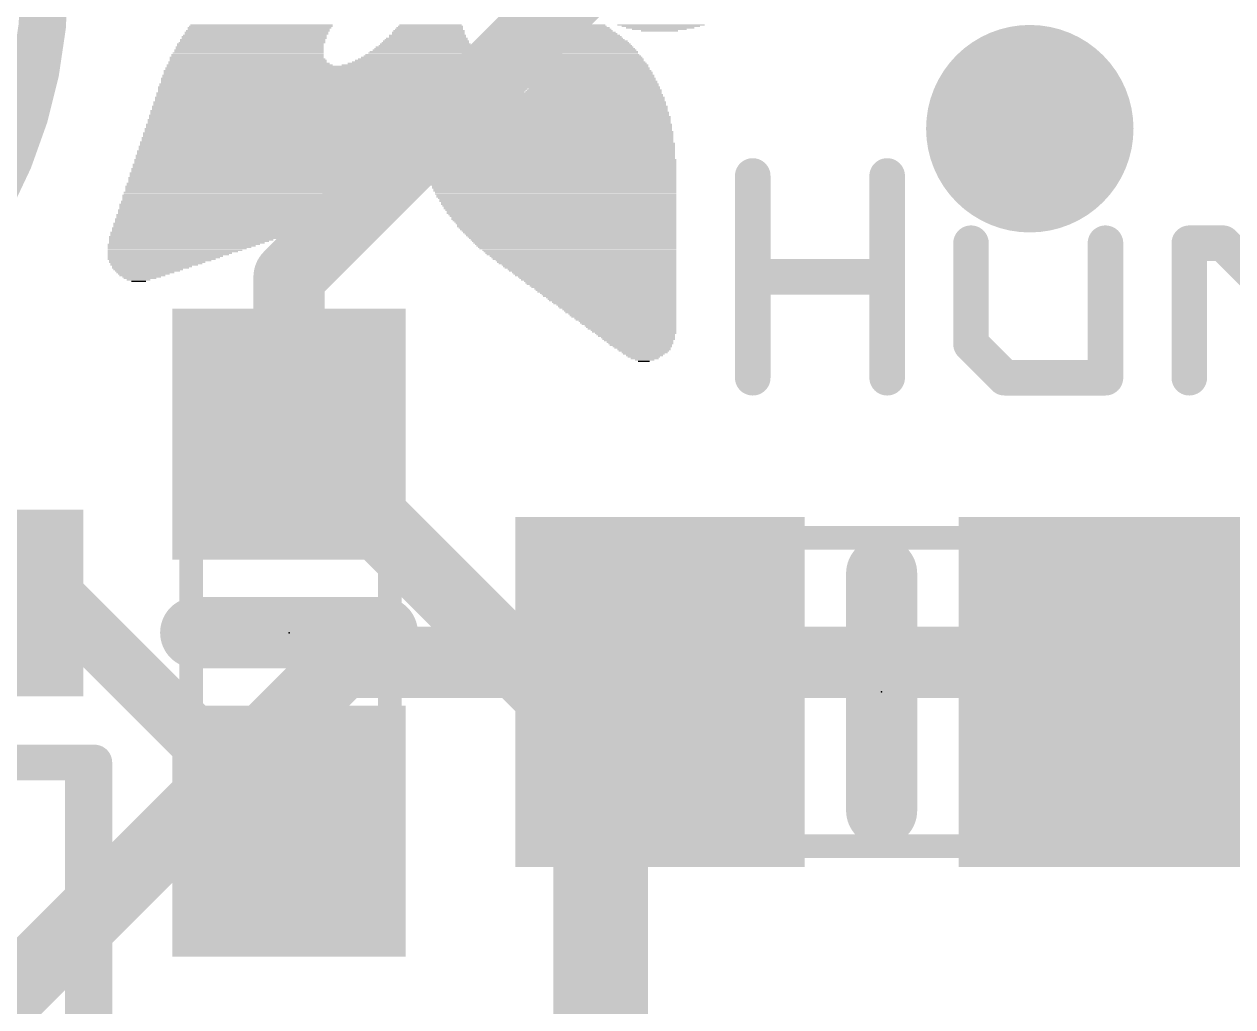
# Model space of a CAD drawing. Extents: x -0.1 to 25.5, y -0.1 to 17.9.
# Drawn here: x 4.45 to 9.63, y 10.84 to 15.05 of the extents above; entities that cross this region are included whole.
import ezdxf

# ---------------------------------------------------------------- set-up
doc = ezdxf.new("R2010")
doc.units = 0
for name, color, linetype in [('1', 12, 'CONTINUOUS'), ('16', 5, 'CONTINUOUS'), ('18', 110, 'CONTINUOUS'), ('21', 40, 'CONTINUOUS'), ('23', 40, 'CONTINUOUS'), ('51', 253, 'CONTINUOUS')]:
    doc.layers.add(name, color=color, linetype=linetype)

# ---------------------------------------------------------------- blocks, each defined once
blk = doc.blocks.new('RECT')
blk.add_solid([(-0.5, -0.5), (0.5, -0.5), (-0.5, 0.5), (0.5, 0.5)])
blk = doc.blocks.new('ROUNDV')
at = {"const_width": 0.5}
blk.add_lwpolyline([(0, -0.25, 1), (0, 0.25, 1), (0, -0.25)], format="xyb", dxfattribs=at)

msp = doc.modelspace()

# ---------------------------------------------------------------- linework, layer by layer
at = {"layer": '1'}
for points, const_width in [([(5.588, 13.97), (7.112, 15.494)], 0.3048), ([(5.588, 13.296), (5.588, 13.97)], 0.3048), ([(5.588, 13.296), (6.692, 12.192)], 0.3048), ([(4.306, 12.573), (4.611, 12.573)], 0.254), ([(4.611, 12.573), (5.588, 11.596)], 0.254), ([(6.924, 11.938), (7.178, 12.192)], 0.4064), ([(6.692, 12.192), (7.178, 12.192)], 0.3048), ([(6.924, 10.1901), (6.924, 11.938)], 0.4064)]:
    msp.add_lwpolyline(points, dxfattribs=dict(at, const_width=const_width))
for points, const_width in [([(5.6642, 13.97, 1), (5.5118, 13.97)], 0.1524), ([(5.5341, 14.0239, 1), (5.6419, 13.9161)], 0.1524), ([(5.6419, 13.3499, 1), (5.5341, 13.2421)], 0.1524), ([(5.5118, 13.296, 1), (5.6642, 13.296)], 0.1524), ([(4.6559, 12.6179, 1), (4.5661, 12.5281)], 0.127), ([(4.611, 12.5095, 1), (4.611, 12.6365)], 0.127), ([(7.2498, 12.1202, 1), (7.1062, 12.2638)], 0.2032), ([(6.692, 12.2682, 1), (6.692, 12.1158)], 0.1524), ([(7.178, 12.1158, 1), (7.178, 12.2682)], 0.1524), ([(6.6381, 12.1381, 1), (6.7459, 12.2459)], 0.1524), ([(7.0256, 11.938, 1), (6.8224, 11.938)], 0.2032), ([(6.8522, 12.0098, 1), (6.9958, 11.8662)], 0.2032), ([(5.5431, 11.5511, 1), (5.6329, 11.6409)], 0.127)]:
    msp.add_lwpolyline(points, format="xyb", dxfattribs=dict(at, const_width=const_width))
at = {"layer": '16', "const_width": 0.3048}
for points in [[(3.302, 9.8044), (5.8166, 12.319)], [(5.8166, 12.319), (19.812, 12.319)]]:
    msp.add_lwpolyline(points, dxfattribs=at)
at = {"layer": '16', "const_width": 0.1524}
for points in [[(5.8166, 12.3952, 1), (5.8166, 12.2428)], [(5.8705, 12.2651, 1), (5.7627, 12.3729)]]:
    msp.add_lwpolyline(points, format="xyb", dxfattribs=at)
at = {"layer": '21'}
for points, const_width in [([(2.54, 13.24, 1), (2.54, 17.24, 1), (2.54, 13.24)], 0.2032), ([(7.6136, 14.4025, 1), (7.5374, 14.4025)], 0.0762), ([(8.1898, 14.4025, 1), (8.1136, 14.4025)], 0.0762), ([(8.5491, 14.1144, 1), (8.4729, 14.1144)], 0.0762), ([(9.1254, 14.1144, 1), (9.0492, 14.1144)], 0.0762), ([(9.4847, 14.1144, 1), (9.4085, 14.1144)], 0.0762), ([(9.4466, 14.1525, 1), (9.4466, 14.0763)], 0.0762), ([(9.6176, 14.1414, 1), (9.5637, 14.0875)], 0.0762), ([(9.5906, 14.0763, 1), (9.5906, 14.1525)], 0.0762), ([(7.5755, 14.0085, 1), (7.5755, 13.9323)], 0.0762), ([(8.1517, 13.9323, 1), (8.1517, 14.0085)], 0.0762), ([(8.538, 13.7092, 1), (8.4841, 13.6553)], 0.0762), ([(8.4729, 13.6823, 1), (8.5491, 13.6823)], 0.0762), ([(7.5374, 13.5382, 1), (7.6136, 13.5382)], 0.0762), ([(8.1136, 13.5382, 1), (8.1898, 13.5382)], 0.0762), ([(8.6551, 13.5763, 1), (8.6551, 13.5001)], 0.0762), ([(8.6282, 13.5113, 1), (8.682, 13.5651)], 0.0762), ([(9.0492, 13.5382, 1), (9.1254, 13.5382)], 0.0762), ([(9.0873, 13.5001, 1), (9.0873, 13.5763)], 0.0762), ([(9.4085, 13.5382, 1), (9.4847, 13.5382)], 0.0762), ([(8.2042, 12.7, 1), (8.0518, 12.7)], 0.1524), ([(5.188, 12.5222, 1), (5.188, 12.3698)], 0.1524), ([(5.988, 12.3698, 1), (5.988, 12.5222)], 0.1524), ([(4.7921, 11.89, 1), (4.7159, 11.89)], 0.0762), ([(4.754, 11.8519, 1), (4.754, 11.9281)], 0.0762), ([(8.0518, 11.684, 1), (8.2042, 11.684)], 0.1524)]:
    msp.add_lwpolyline(points, format="xyb", dxfattribs=dict(at, const_width=const_width))
for points, const_width in [([(7.5755, 13.5382), (7.5755, 14.4025)], 0.1524), ([(8.1517, 14.4025), (8.1517, 13.5382)], 0.1524), ([(8.511, 14.1144), (8.511, 13.6823)], 0.1524), ([(9.0873, 13.5382), (9.0873, 14.1144)], 0.1524), ([(9.4466, 13.5382), (9.4466, 14.1144)], 0.1524), ([(9.4466, 14.1144), (9.5906, 14.1144)], 0.1524), ([(9.5906, 14.1144), (9.7347, 13.9704)], 0.1524), ([(7.5755, 13.9704), (8.1517, 13.9704)], 0.1524), ([(8.511, 13.6823), (8.6551, 13.5382)], 0.1524), ([(8.6551, 13.5382), (9.0873, 13.5382)], 0.1524), ([(8.128, 12.7), (8.128, 11.684)], 0.3048), ([(5.988, 12.446), (5.188, 12.446)], 0.3048), ([(2.154, 11.89), (4.754, 11.89)], 0.1524), ([(4.754, 11.89), (4.754, 10.79)], 0.1524)]:
    msp.add_lwpolyline(points, dxfattribs=dict(at, const_width=const_width))
at = {"layer": '23'}
for p in [(5.588, 12.446), (8.128, 12.192)]:
    msp.add_point(p, dxfattribs=at)
at = {"layer": '51'}
for points, const_width in [([(7.747, 12.852), (8.509, 12.852)], 0.1016), ([(5.169, 12.802), (5.169, 12.09)], 0.1016), ([(6.02, 12.802), (6.02, 12.09)], 0.1016), ([(0.454, 11.89), (4.704, 11.89)], 0.1524), ([(4.704, 11.89), (4.704, 5.79)], 0.1524), ([(7.772, 11.532), (8.509, 11.532)], 0.1016)]:
    msp.add_lwpolyline(points, dxfattribs=dict(at, const_width=const_width))
for points, const_width in [([(7.747, 12.8774, 1), (7.747, 12.8266)], 0.0508), ([(8.509, 12.8266, 1), (8.509, 12.8774)], 0.0508), ([(5.1944, 12.802, 1), (5.1436, 12.802)], 0.0508), ([(6.0454, 12.802, 1), (5.9946, 12.802)], 0.0508), ([(5.1436, 12.09, 1), (5.1944, 12.09)], 0.0508), ([(5.9946, 12.09, 1), (6.0454, 12.09)], 0.0508), ([(4.7421, 11.89, 1), (4.6659, 11.89)], 0.0762), ([(4.704, 11.8519, 1), (4.704, 11.9281)], 0.0762), ([(7.772, 11.5574, 1), (7.772, 11.5066)], 0.0508), ([(8.509, 11.5066, 1), (8.509, 11.5574)], 0.0508)]:
    msp.add_lwpolyline(points, format="xyb", dxfattribs=dict(at, const_width=const_width))

# ---------------------------------------------------------------- block references
at = {"layer": '1', "xscale": 1.075, "rotation": 270}
for p in [(5.588, 13.296), (5.588, 11.596)]:
    msp.add_blockref('RECT', p, dxfattribs=at)
at = {"layer": '1', "xscale": 0.8, "yscale": 0.8, "rotation": 90}
msp.add_blockref('RECT', (4.306, 12.573), dxfattribs=at)
at = {"layer": '1', "xscale": 1.24, "yscale": 1.5}
for p in [(7.178, 12.192), (9.078, 12.192)]:
    msp.add_blockref('RECT', p, dxfattribs=at)
at = {"layer": '18', "xscale": 0.889, "yscale": 0.889}
msp.add_blockref('ROUNDV', (8.763, 14.605), dxfattribs=at)
msp.add_blockref('ROUNDV', (8.763, 14.605), dxfattribs=at)
at = {"layer": '21'}
for p, xscale, yscale in [((5.4546, 15.0241), 0.6159, 0.0064), ((5.461, 15.0368), 0.616, 0.0064), ((5.4578, 15.0305), 0.6096, 0.0063), ((5.4674, 15.0432), 0.6159, 0.0063), ((5.4705, 15.0495), 0.6096, 0.0064), ((6.1881, 15.0241), 0.3048, 0.0064), ((6.1881, 15.0305), 0.2921, 0.0063), ((6.1913, 15.0368), 0.2857, 0.0064), ((6.1944, 15.0432), 0.2794, 0.0063), ((6.1945, 15.0495), 0.2667, 0.0064), ((6.7564, 15.0495), 0.3746, 0.0064), ((6.7596, 15.0432), 0.381, 0.0063), ((6.7691, 15.0368), 0.3874, 0.0064), ((6.7723, 15.0305), 0.3937, 0.0063), ((6.7787, 15.0241), 0.3937, 0.0064), ((7.1819, 15.0495), 0.3747, 0.0064), ((7.1819, 15.0432), 0.3365, 0.0063), ((7.1787, 15.0368), 0.2921, 0.0064), ((7.1755, 15.0305), 0.235, 0.0063), ((7.1755, 15.0241), 0.1588, 0.0064), ((5.4293, 14.9733), 0.6287, 0.0064), ((5.4325, 14.986), 0.6223, 0.0064), ((5.4325, 14.9797), 0.6223, 0.0063), ((5.4388, 14.9987), 0.6223, 0.0064), ((5.4388, 14.9924), 0.6223, 0.0063), ((5.442, 15.0051), 0.6159, 0.0063), ((5.4483, 15.0178), 0.616, 0.0063), ((5.4483, 15.0114), 0.616, 0.0064), ((6.1722, 14.9733), 0.3746, 0.0064), ((6.1753, 14.9797), 0.3683, 0.0063), ((6.1754, 14.986), 0.3556, 0.0064), ((6.1786, 14.9924), 0.3493, 0.0063), ((6.1817, 15.0051), 0.3302, 0.0063), ((6.1817, 14.9987), 0.3302, 0.0064), ((6.1849, 15.0178), 0.3112, 0.0063), ((6.1849, 15.0114), 0.3112, 0.0064), ((6.785, 15.0178), 0.4064, 0.0063), ((6.7976, 15.0051), 0.4191, 0.0063), ((6.7913, 15.0114), 0.4064, 0.0064), ((6.8041, 14.9987), 0.4191, 0.0064), ((6.8072, 14.9924), 0.4254, 0.0063), ((6.8104, 14.986), 0.4318, 0.0064), ((6.8199, 14.9797), 0.4382, 0.0063), ((6.8231, 14.9733), 0.4445, 0.0064), ((5.4102, 14.9225), 0.654, 0.0064), ((5.4102, 14.9162), 0.654, 0.0063), ((5.4134, 14.9289), 0.6477, 0.0063), ((5.4165, 14.9416), 0.6413, 0.0063), ((5.4165, 14.9352), 0.6413, 0.0064), ((5.4197, 14.9543), 0.635, 0.0063), ((5.4197, 14.9479), 0.635, 0.0064), ((5.4229, 14.967), 0.6286, 0.0063), ((5.4229, 14.9606), 0.6286, 0.0064), ((6.15, 14.9162), 0.4826, 0.0063), ((6.15, 14.9225), 0.4699, 0.0064), ((6.1563, 14.9289), 0.4572, 0.0063), ((6.1564, 14.9352), 0.4445, 0.0064), ((6.1627, 14.9416), 0.4318, 0.0063), ((6.1627, 14.9479), 0.4191, 0.0064), ((6.1659, 14.9543), 0.4127, 0.0063), ((6.1691, 14.9606), 0.3937, 0.0064), ((6.1722, 14.967), 0.3874, 0.0063), ((6.8262, 14.967), 0.4509, 0.0063), ((6.8326, 14.9606), 0.4508, 0.0064), ((6.8358, 14.9543), 0.4572, 0.0063), ((6.839, 14.9479), 0.4635, 0.0064), ((6.8453, 14.9416), 0.4636, 0.0063), ((6.8485, 14.9352), 0.4699, 0.0064), ((6.8485, 14.9289), 0.4699, 0.0063), ((6.8517, 14.9225), 0.4763, 0.0064), ((6.858, 14.9162), 0.4762, 0.0063), ((5.7404, 14.8654), 1.3652, 0.0063), ((5.4197, 14.878), 0.7112, 0.0063), ((5.7404, 14.8717), 1.3526, 0.0064), ((5.4102, 14.8908), 0.6794, 0.0063), ((5.4165, 14.8844), 0.6921, 0.0064), ((5.407, 14.9098), 0.6604, 0.0064), ((5.4102, 14.9035), 0.6668, 0.0063), ((5.4134, 14.8971), 0.6731, 0.0064), ((6.1151, 14.878), 0.6033, 0.0063), ((6.1246, 14.8844), 0.5715, 0.0064), ((6.131, 14.8908), 0.5461, 0.0063), ((6.1373, 14.8971), 0.5334, 0.0064), ((6.1405, 14.9035), 0.5143, 0.0063), ((6.1437, 14.9098), 0.4953, 0.0064), ((6.8612, 14.9098), 0.4826, 0.0064), ((6.8643, 14.9035), 0.4889, 0.0063), ((6.8643, 14.8971), 0.4889, 0.0064), ((6.8676, 14.8908), 0.4953, 0.0063), ((6.8739, 14.8844), 0.4953, 0.0064), ((6.8802, 14.8654), 0.508, 0.0063), ((6.8771, 14.878), 0.5017, 0.0063), ((6.8771, 14.8717), 0.5017, 0.0064), ((5.7499, 14.8209), 1.4224, 0.0064), ((5.7531, 14.8146), 1.4288, 0.0063), ((5.75, 14.8273), 1.4097, 0.0063), ((5.7468, 14.8336), 1.4033, 0.0064), ((5.7435, 14.8527), 1.3843, 0.0063), ((5.7435, 14.8463), 1.3843, 0.0064), ((5.7468, 14.8399), 1.3907, 0.0063), ((5.7436, 14.859), 1.3716, 0.0064), ((6.8802, 14.859), 0.508, 0.0064), ((6.8834, 14.8527), 0.5144, 0.0063), ((6.8866, 14.8463), 0.5207, 0.0064), ((6.8866, 14.8399), 0.5207, 0.0063), ((6.8898, 14.8336), 0.5271, 0.0064), ((6.8898, 14.8273), 0.5271, 0.0063), ((6.8929, 14.8209), 0.5334, 0.0064), ((6.8929, 14.8146), 0.5334, 0.0063), ((5.7721, 14.7701), 1.4923, 0.0064), ((5.7626, 14.7828), 1.4732, 0.0064), ((5.769, 14.7765), 1.4859, 0.0063), ((5.7785, 14.7637), 1.505, 0.0063), ((5.7595, 14.7955), 1.4541, 0.0064), ((5.7627, 14.7892), 1.4605, 0.0063), ((5.7563, 14.8082), 1.4351, 0.0064), ((5.7595, 14.8018), 1.4415, 0.0063), ((6.8929, 14.7637), 0.5842, 0.0063), ((6.8961, 14.7701), 0.5778, 0.0064), ((6.8961, 14.7828), 0.5652, 0.0064), ((6.8961, 14.7765), 0.5652, 0.0063), ((6.8929, 14.8018), 0.5461, 0.0063), ((6.8961, 14.7955), 0.5524, 0.0064), ((6.8961, 14.7892), 0.5524, 0.0063), ((6.8961, 14.8082), 0.5398, 0.0064), ((6.1056, 14.7193), 2.1971, 0.0064), ((6.1056, 14.713), 2.1971, 0.0063), ((6.1055, 14.7384), 2.1844, 0.0063), ((6.1055, 14.732), 2.1844, 0.0064), ((6.1055, 14.7256), 2.1844, 0.0063), ((5.7849, 14.7574), 1.5303, 0.0064), ((6.1056, 14.7511), 2.1717, 0.0063), ((6.1056, 14.7447), 2.1717, 0.0064), ((6.8866, 14.7574), 0.5969, 0.0064), ((5.5626, 14.6622), 1.1494, 0.0063), ((5.569, 14.6812), 1.1493, 0.0064), ((5.569, 14.6749), 1.1493, 0.0063), ((5.5658, 14.6685), 1.143, 0.0064), ((5.5753, 14.7003), 1.1494, 0.0063), ((5.5753, 14.6939), 1.1494, 0.0064), ((5.5721, 14.6875), 1.143, 0.0063), ((6.1056, 14.7066), 2.1971, 0.0064), ((6.6833, 14.7003), 1.0541, 0.0063), ((6.6833, 14.6939), 1.0541, 0.0064), ((6.6833, 14.6875), 1.0541, 0.0063), ((6.6833, 14.6812), 1.0541, 0.0064), ((6.6866, 14.6749), 1.0605, 0.0063), ((6.6866, 14.6685), 1.0605, 0.0064), ((6.6866, 14.6622), 1.0605, 0.0063), ((5.5468, 14.605), 1.1557, 0.0064), ((5.5499, 14.6241), 1.1494, 0.0063), ((5.5499, 14.6177), 1.1494, 0.0064), ((5.5499, 14.6113), 1.1494, 0.0063), ((5.5563, 14.6431), 1.1493, 0.0064), ((5.5563, 14.6368), 1.1493, 0.0063), ((5.5563, 14.6304), 1.1493, 0.0064), ((5.5626, 14.6558), 1.1494, 0.0064), ((5.5626, 14.6494), 1.1494, 0.0063), ((6.6866, 14.6368), 1.0731, 0.0063), ((6.6866, 14.6304), 1.0731, 0.0064), ((6.6898, 14.6241), 1.0795, 0.0063), ((6.6898, 14.6177), 1.0795, 0.0064), ((6.6898, 14.6113), 1.0795, 0.0063), ((6.6898, 14.605), 1.0795, 0.0064), ((6.6897, 14.6558), 1.0668, 0.0064), ((6.6897, 14.6494), 1.0668, 0.0063), ((6.6897, 14.6431), 1.0668, 0.0064), ((5.5341, 14.5669), 1.1557, 0.0064), ((5.5309, 14.5606), 1.1493, 0.0063), ((5.5309, 14.5542), 1.1493, 0.0064), ((5.5372, 14.5796), 1.1494, 0.0064), ((5.5372, 14.5732), 1.1494, 0.0063), ((5.5404, 14.586), 1.1557, 0.0063), ((5.5436, 14.5987), 1.1493, 0.0063), ((5.5436, 14.5923), 1.1493, 0.0064), ((6.6929, 14.5923), 1.0858, 0.0064), ((6.6929, 14.586), 1.0858, 0.0063), ((6.6929, 14.5796), 1.0858, 0.0064), ((6.6929, 14.5732), 1.0858, 0.0063), ((6.6929, 14.5669), 1.0858, 0.0064), ((6.6929, 14.5606), 1.0858, 0.0063), ((6.6929, 14.5542), 1.0858, 0.0064), ((6.6898, 14.5987), 1.0795, 0.0063), ((5.5118, 14.5098), 1.1494, 0.0063), ((5.5086, 14.5034), 1.143, 0.0064), ((5.515, 14.5161), 1.143, 0.0064), ((5.5182, 14.5288), 1.1493, 0.0064), ((5.5182, 14.5225), 1.1493, 0.0063), ((5.5245, 14.5479), 1.1494, 0.0063), ((5.5245, 14.5415), 1.1494, 0.0064), ((5.5245, 14.5352), 1.1494, 0.0063), ((6.6929, 14.5479), 1.0858, 0.0063), ((6.6993, 14.5415), 1.0859, 0.0064), ((6.6993, 14.5352), 1.0859, 0.0063), ((6.6993, 14.5288), 1.0859, 0.0064), ((6.6993, 14.5225), 1.0859, 0.0063), ((6.6993, 14.5161), 1.0859, 0.0064), ((6.6993, 14.5098), 1.0859, 0.0063), ((6.6993, 14.5034), 1.0859, 0.0064), ((5.4832, 14.4526), 1.1303, 0.0064), ((5.4928, 14.4717), 1.1367, 0.0063), ((5.4928, 14.4653), 1.1367, 0.0064), ((5.4896, 14.459), 1.1303, 0.0063), ((5.5023, 14.4907), 1.143, 0.0064), ((5.4991, 14.4844), 1.1366, 0.0063), ((5.4991, 14.478), 1.1366, 0.0064), ((5.5086, 14.4971), 1.143, 0.0063), ((6.6993, 14.4971), 1.0859, 0.0063), ((6.6993, 14.4907), 1.0859, 0.0064), ((6.7025, 14.4844), 1.0795, 0.0063), ((6.7025, 14.478), 1.0795, 0.0064), ((6.7056, 14.4717), 1.0858, 0.0063), ((6.7056, 14.4653), 1.0858, 0.0064), ((6.7088, 14.459), 1.0795, 0.0063), ((6.7088, 14.4526), 1.0795, 0.0064), ((5.4642, 14.4145), 1.1176, 0.0064), ((5.461, 14.4082), 1.1112, 0.0063), ((5.4579, 14.4018), 1.1049, 0.0064), ((5.4737, 14.4336), 1.124, 0.0063), ((5.4705, 14.4272), 1.1176, 0.0064), ((5.4705, 14.4209), 1.1176, 0.0063), ((5.4832, 14.4463), 1.1303, 0.0063), ((5.4801, 14.4399), 1.1239, 0.0064), ((6.7088, 14.4463), 1.0795, 0.0063), ((6.7088, 14.4399), 1.0795, 0.0064), ((6.7088, 14.4336), 1.0795, 0.0063), ((6.712, 14.4272), 1.0731, 0.0064), ((6.712, 14.4209), 1.0731, 0.0063), ((6.7151, 14.4145), 1.0668, 0.0064), ((6.7151, 14.4082), 1.0668, 0.0063), ((6.7151, 14.4018), 1.0668, 0.0064), ((5.4293, 14.3574), 1.0859, 0.0063), ((5.4261, 14.351), 1.0795, 0.0064), ((5.4388, 14.3701), 1.0922, 0.0063), ((5.4356, 14.3637), 1.0858, 0.0064), ((5.4515, 14.3955), 1.1049, 0.0063), ((5.4483, 14.3891), 1.0986, 0.0064), ((5.4483, 14.3828), 1.0986, 0.0063), ((5.442, 14.3764), 1.0859, 0.0064), ((6.7151, 14.3955), 1.0668, 0.0063), ((6.7183, 14.3891), 1.0604, 0.0064), ((6.7183, 14.3828), 1.0604, 0.0063), ((6.7214, 14.3764), 1.0541, 0.0064), ((6.7214, 14.3701), 1.0541, 0.0063), ((6.7214, 14.3637), 1.0541, 0.0064), ((6.7247, 14.3574), 1.0477, 0.0063), ((6.7247, 14.351), 1.0477, 0.0064), ((5.4007, 14.3193), 1.0541, 0.0063), ((5.3975, 14.3129), 1.0478, 0.0064), ((5.388, 14.3002), 1.0287, 0.0064), ((5.3912, 14.3066), 1.0351, 0.0063), ((5.4102, 14.332), 1.0604, 0.0063), ((5.407, 14.3256), 1.0541, 0.0064), ((5.4197, 14.3447), 1.0668, 0.0063), ((5.4165, 14.3383), 1.0605, 0.0064), ((6.7278, 14.3447), 1.0414, 0.0063), ((6.7278, 14.3383), 1.0414, 0.0064), ((6.731, 14.332), 1.035, 0.0063), ((6.731, 14.3256), 1.035, 0.0064), ((6.7342, 14.3193), 1.0287, 0.0063), ((6.7342, 14.3129), 1.0287, 0.0064), ((6.7374, 14.3066), 1.0223, 0.0063), ((6.7405, 14.3002), 1.016, 0.0064), ((5.3403, 14.2494), 0.9715, 0.0064), ((5.3467, 14.2558), 0.9842, 0.0063), ((5.334, 14.2431), 0.9588, 0.0063), ((5.3689, 14.2812), 1.016, 0.0063), ((5.3626, 14.2748), 1.0033, 0.0064), ((5.3594, 14.2685), 0.997, 0.0063), ((5.3531, 14.2621), 0.9843, 0.0064), ((5.3784, 14.2939), 1.0223, 0.0063), ((5.3753, 14.2875), 1.016, 0.0064), ((6.7405, 14.2939), 1.016, 0.0063), ((6.7437, 14.2875), 1.0096, 0.0064), ((6.7437, 14.2812), 1.0096, 0.0063), ((6.7469, 14.2748), 1.0033, 0.0064), ((6.75, 14.2685), 0.9969, 0.0063), ((6.75, 14.2621), 0.9969, 0.0064), ((6.7532, 14.2558), 0.9906, 0.0063), ((6.7564, 14.2494), 0.9842, 0.0064), ((6.7564, 14.2431), 0.9842, 0.0063), ((5.28, 14.1986), 0.889, 0.0064), ((5.2705, 14.1923), 0.87, 0.0063), ((5.3022, 14.2177), 0.9207, 0.0063), ((5.2959, 14.2113), 0.908, 0.0064), ((5.2896, 14.205), 0.8953, 0.0063), ((5.3245, 14.2367), 0.9525, 0.0064), ((5.3181, 14.2304), 0.9398, 0.0063), ((5.3117, 14.224), 0.9271, 0.0064), ((6.7595, 14.2367), 0.9779, 0.0064), ((6.7628, 14.2304), 0.9715, 0.0063), ((6.7659, 14.224), 0.9652, 0.0064), ((6.7659, 14.2177), 0.9652, 0.0063), ((6.7691, 14.2113), 0.9588, 0.0064), ((6.7723, 14.205), 0.9525, 0.0063), ((6.7755, 14.1986), 0.9461, 0.0064), ((6.7786, 14.1923), 0.9398, 0.0063), ((5.1879, 14.1415), 0.7429, 0.0063), ((5.2197, 14.1605), 0.7938, 0.0064), ((5.2102, 14.1542), 0.7747, 0.0063), ((5.2007, 14.1478), 0.7557, 0.0064), ((5.2324, 14.1669), 0.8064, 0.0063), ((5.2515, 14.1796), 0.8445, 0.0063), ((5.242, 14.1732), 0.8255, 0.0064), ((5.2641, 14.1859), 0.8573, 0.0064), ((6.7786, 14.1859), 0.9398, 0.0064), ((6.7818, 14.1796), 0.9334, 0.0063), ((6.785, 14.1732), 0.9271, 0.0064), ((6.7881, 14.1669), 0.9207, 0.0063), ((6.7913, 14.1605), 0.9144, 0.0064), ((6.7945, 14.1542), 0.908, 0.0063), ((6.7976, 14.1478), 0.9017, 0.0064), ((6.8009, 14.1415), 0.8953, 0.0063), ((5.1276, 14.1034), 0.635, 0.0063), ((5.1181, 14.097), 0.616, 0.0064), ((5.1372, 14.1097), 0.6541, 0.0064), ((5.1086, 14.0907), 0.5969, 0.0063), ((5.1498, 14.1161), 0.6667, 0.0063), ((5.1785, 14.1351), 0.7239, 0.0064), ((5.1689, 14.1288), 0.7048, 0.0063), ((5.1594, 14.1224), 0.6858, 0.0064), ((6.804, 14.1351), 0.889, 0.0064), ((6.8072, 14.1288), 0.8826, 0.0063), ((6.8104, 14.1224), 0.8763, 0.0064), ((6.8136, 14.1161), 0.8699, 0.0063), ((6.8167, 14.1097), 0.8636, 0.0064), ((6.8199, 14.1034), 0.8572, 0.0063), ((6.8231, 14.097), 0.8509, 0.0064), ((6.8262, 14.0907), 0.8445, 0.0063), ((5.0895, 14.078), 0.5588, 0.0063), ((5.0768, 14.0716), 0.5334, 0.0064), ((5.0514, 14.0526), 0.4826, 0.0063), ((5.0419, 14.0462), 0.4636, 0.0064), ((5.0991, 14.0843), 0.5779, 0.0064), ((5.0705, 14.0653), 0.5207, 0.0063), ((5.0578, 14.0589), 0.4953, 0.0064), ((5.0356, 14.0399), 0.4381, 0.0063), ((6.8326, 14.0843), 0.8318, 0.0064), ((6.8357, 14.078), 0.8255, 0.0063), ((6.839, 14.0716), 0.8191, 0.0064), ((6.8421, 14.0653), 0.8128, 0.0063), ((6.8485, 14.0589), 0.8001, 0.0064), ((6.8517, 14.0526), 0.7937, 0.0063), ((6.8548, 14.0462), 0.7874, 0.0064), ((6.8612, 14.0399), 0.7747, 0.0063), ((5.0229, 14.0335), 0.4127, 0.0064), ((5.0197, 14.0272), 0.3937, 0.0063), ((5.0102, 14.0208), 0.3747, 0.0064), ((4.9943, 14.0081), 0.3302, 0.0064), ((5.0007, 14.0145), 0.3429, 0.0063), ((4.9848, 14.0018), 0.2985, 0.0063), ((4.9816, 13.9954), 0.2794, 0.0064), ((4.9721, 13.9891), 0.2477, 0.0063), ((6.8643, 14.0335), 0.7683, 0.0064), ((6.8675, 14.0272), 0.762, 0.0063), ((6.8739, 14.0208), 0.7493, 0.0064), ((6.8771, 14.0145), 0.7429, 0.0063), ((6.8802, 14.0081), 0.7366, 0.0064), ((6.8866, 14.0018), 0.7239, 0.0063), ((6.8898, 13.9954), 0.7175, 0.0064), ((6.8961, 13.9891), 0.7048, 0.0063), ((4.9657, 13.9827), 0.2222, 0.0064), ((4.9594, 13.9764), 0.1969, 0.0063), ((4.9562, 13.97), 0.1651, 0.0064), ((4.9499, 13.9637), 0.1397, 0.0063), ((4.9435, 13.9573), 0.1016, 0.0064), ((4.9435, 13.951), 0.0635, 0.0063), ((6.8993, 13.9827), 0.6985, 0.0064), ((6.9024, 13.9764), 0.6921, 0.0063), ((6.9088, 13.97), 0.6794, 0.0064), ((6.912, 13.9637), 0.6731, 0.0063), ((6.9152, 13.9573), 0.6667, 0.0064), ((6.9215, 13.951), 0.654, 0.0063), ((6.9247, 13.9446), 0.6477, 0.0064), ((6.9279, 13.9383), 0.6413, 0.0063), ((6.9342, 13.9319), 0.6286, 0.0064), ((6.9374, 13.9256), 0.6223, 0.0063), ((6.9437, 13.9192), 0.6096, 0.0064), ((6.9469, 13.9129), 0.6032, 0.0063), ((6.9501, 13.9065), 0.5969, 0.0064), ((6.9564, 13.9002), 0.5842, 0.0063), ((6.9596, 13.8938), 0.5778, 0.0064), ((6.9628, 13.8875), 0.5715, 0.0063), ((6.9691, 13.8811), 0.5588, 0.0064), ((6.9723, 13.8748), 0.5524, 0.0063), ((6.9755, 13.8684), 0.5461, 0.0064), ((6.9818, 13.862), 0.5334, 0.0063), ((6.985, 13.8557), 0.527, 0.0064), ((6.9914, 13.8494), 0.5143, 0.0063), ((6.9945, 13.843), 0.508, 0.0064), ((6.9977, 13.8367), 0.5016, 0.0063), ((7.0041, 13.8303), 0.4889, 0.0064), ((7.0072, 13.8239), 0.4826, 0.0063), ((7.0104, 13.8176), 0.4762, 0.0064), ((7.0168, 13.8113), 0.4635, 0.0063), ((7.0199, 13.8049), 0.4572, 0.0064), ((7.0231, 13.7986), 0.4508, 0.0063), ((7.0295, 13.7922), 0.4381, 0.0064), ((7.0326, 13.7858), 0.4318, 0.0063), ((7.039, 13.7795), 0.4191, 0.0064), ((7.0422, 13.7732), 0.4127, 0.0063), ((7.0453, 13.7668), 0.4064, 0.0064), ((7.0517, 13.7605), 0.3937, 0.0063), ((7.0549, 13.7541), 0.3873, 0.0064), ((7.058, 13.7477), 0.381, 0.0063), ((7.0644, 13.7414), 0.3683, 0.0064), ((7.0676, 13.7351), 0.3619, 0.0063), ((7.0739, 13.7287), 0.3492, 0.0064), ((7.0739, 13.7224), 0.3366, 0.0063), ((7.0771, 13.716), 0.3302, 0.0064), ((7.0835, 13.7096), 0.3175, 0.0063), ((7.0866, 13.7033), 0.3112, 0.0064), ((7.0866, 13.697), 0.2984, 0.0063), ((7.093, 13.6906), 0.2857, 0.0064), ((7.0961, 13.6843), 0.2794, 0.0063), ((7.0962, 13.6779), 0.2667, 0.0064), ((7.1025, 13.6715), 0.254, 0.0063), ((7.1025, 13.6652), 0.2413, 0.0064), ((7.1088, 13.6589), 0.2286, 0.0063), ((7.1089, 13.6525), 0.2159, 0.0064), ((7.112, 13.6462), 0.1968, 0.0063), ((7.1088, 13.6398), 0.1778, 0.0064), ((7.112, 13.6334), 0.1588, 0.0063), ((7.1089, 13.6271), 0.1397, 0.0064), ((7.112, 13.6208), 0.1206, 0.0063), ((7.112, 13.6144), 0.0826, 0.0064), ((7.1088, 13.6081), 0.0508, 0.0063)]:
    msp.add_blockref('RECT', p, dxfattribs=dict(at, xscale=xscale, yscale=yscale))
at = {"layer": '51', "xscale": 0.5001, "yscale": 0.95, "rotation": 270}
for p in [(5.5931, 13.0342), (5.5931, 11.8658)]:
    msp.add_blockref('RECT', p, dxfattribs=at)
at = {"layer": '51', "xscale": 0.7501, "yscale": 1.4501}
for p in [(7.4108, 12.1932), (8.8587, 12.1932)]:
    msp.add_blockref('RECT', p, dxfattribs=at)

doc.saveas('drawing.dxf')
